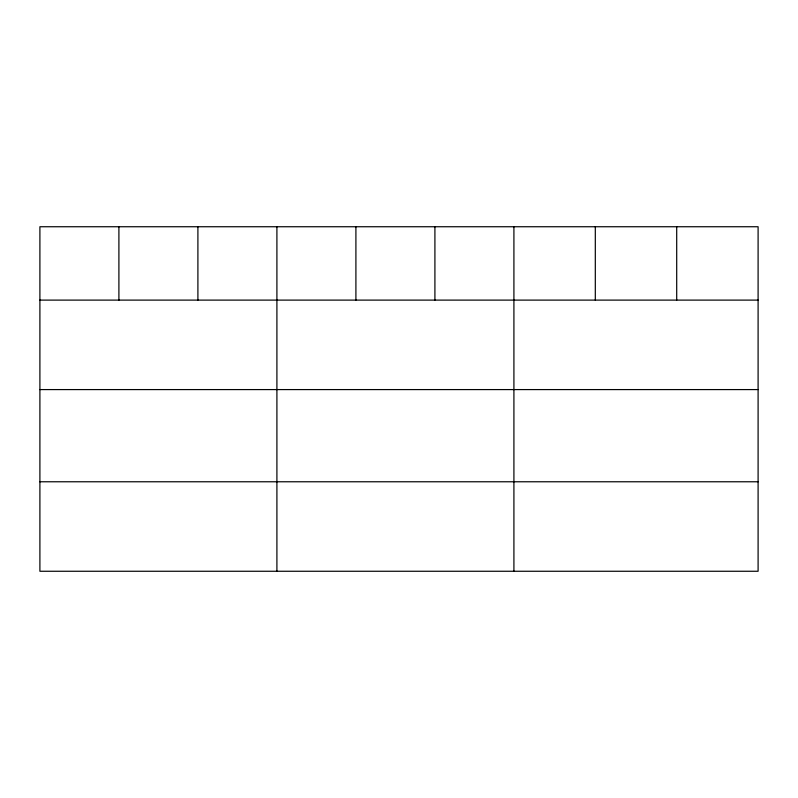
<?xml version="1.0" encoding="UTF-8"?>
<svg xmlns="http://www.w3.org/2000/svg" width="798" height="798" viewBox="0 0 798 798"><rect width="100%" height="100%" fill="white"/><g stroke="black" fill="none" stroke-linecap="round" stroke-linejoin="round"><path stroke-width="1.2" d="M758.1 389.584L758.1 226.742L39.9 226.742L39.9 571.258L758.1 571.258L758.1 389.584L39.9 389.584M39.9 300.108L758.1 300.108M39.9 481.773L758.1 481.773M676.704 226.742L676.704 300.108M595.308 226.742L595.308 300.108M513.912 226.742L513.912 571.258M434.91 226.742L434.91 300.108M355.908 226.742L355.908 300.108M276.906 226.742L276.906 571.258M197.904 226.742L197.904 300.108M118.902 226.742L118.902 300.108"/></g></svg>
